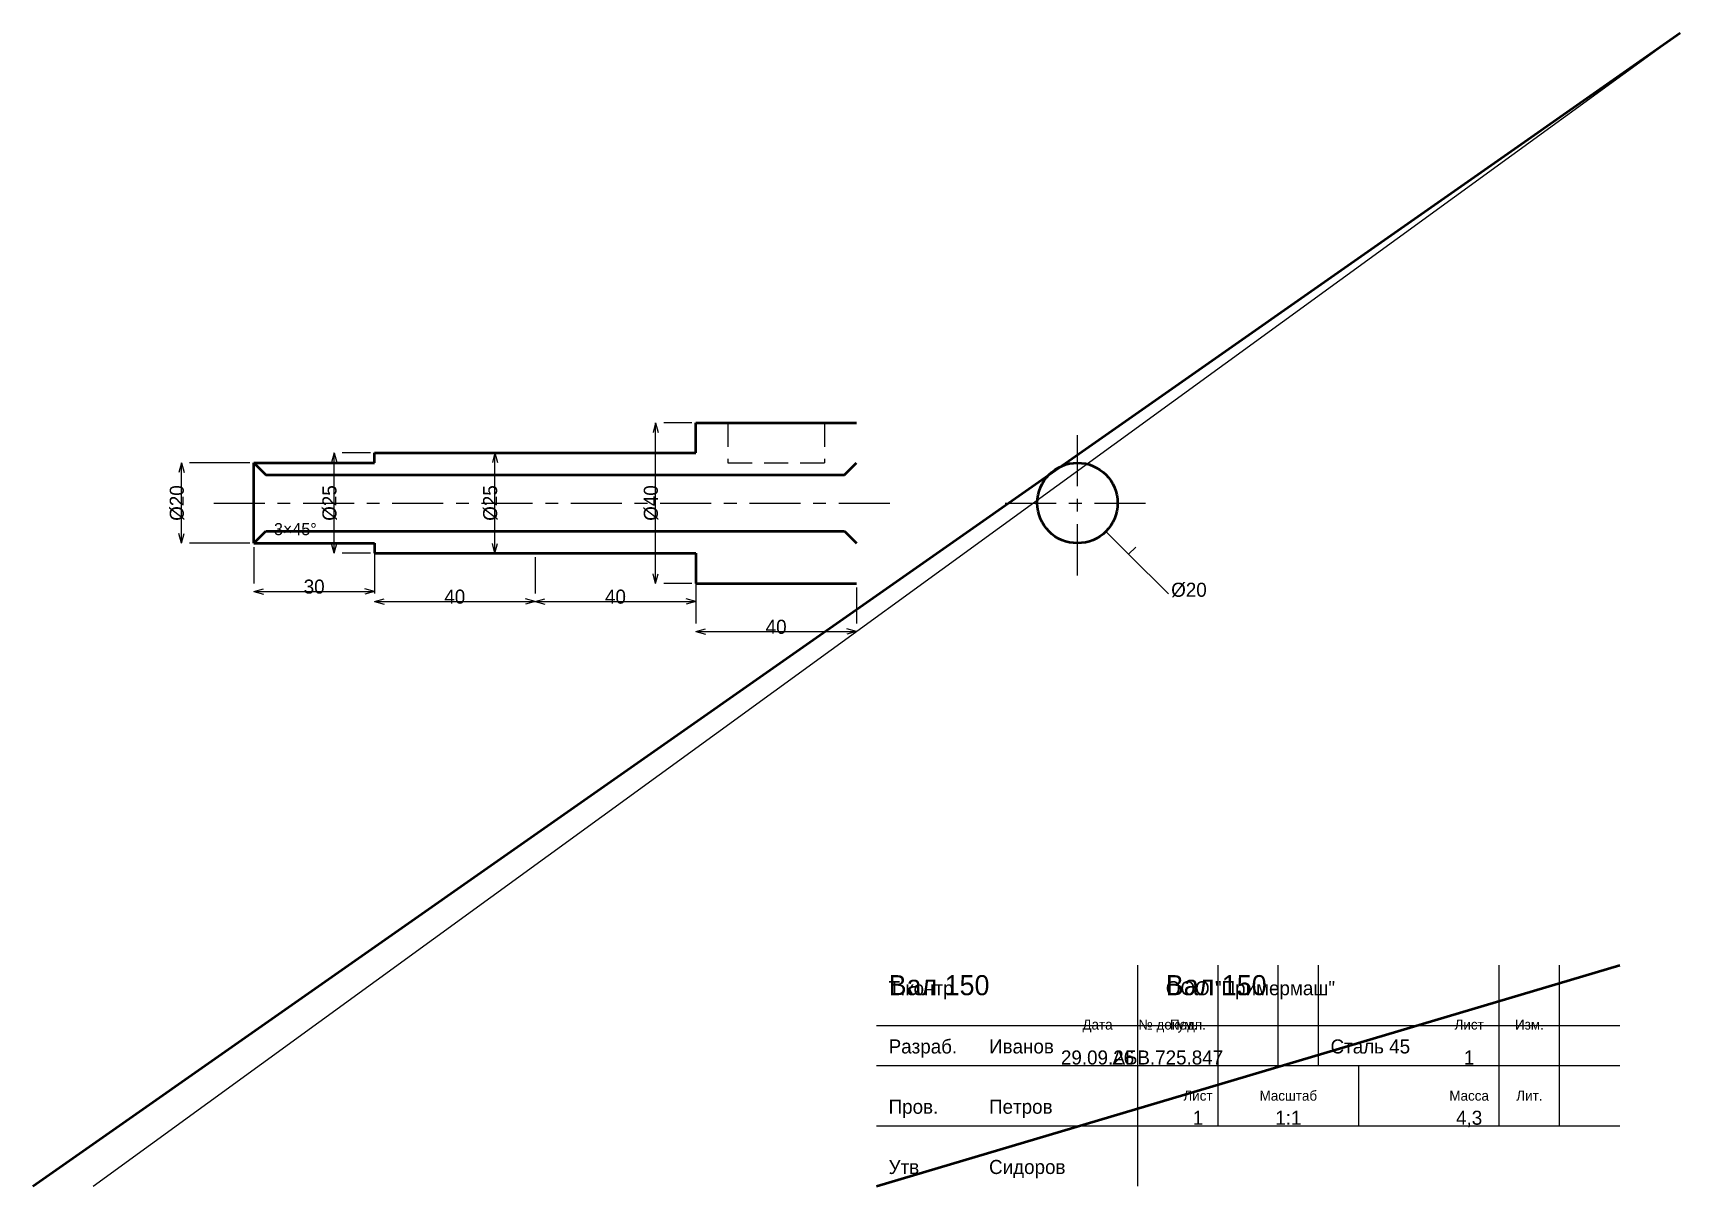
# Model space of a CAD drawing. Header units: millimetres. Extents: x 5 to 415, y 5 to 292.
import ezdxf
from ezdxf.enums import TextEntityAlignment as Align

# ---------------------------------------------------------------- set-up
doc = ezdxf.new("R2010")
doc.units = ezdxf.units.MM
doc.linetypes.add('CENTER', pattern=[22.225, 12.7, -3.175, 3.175, -3.175])
doc.linetypes.add('DASHED', pattern=[9, 6, -3])
for name, color, linetype, lineweight in [('AXIS', 7, 'CENTER', 25), ('DIMS', 7, 'CONTINUOUS', 25), ('MAIN', 7, 'CONTINUOUS', 50), ('TEXT', 7, 'CONTINUOUS', 25), ('THIN', 7, 'CONTINUOUS', 25)]:
    doc.layers.add(name, color=color, linetype=linetype, lineweight=lineweight)

msp = doc.modelspace()

# ---------------------------------------------------------------- linework, layer by layer
at = {"layer": 'AXIS', "linetype": 'CENTER', "lineweight": 25}
for p, q in [((265, 157), (265, 193)), ((50, 175), (220, 175)), ((247, 175), (283, 175))]:
    msp.add_line(p, q, dxfattribs=at)
at = {"layer": 'DIMS', "linetype": 'CONTINUOUS', "lineweight": 25}
for p, q in [((160, 195), (159.353, 192.585)), ((160, 155), (160, 195)), ((160, 195), (160.647, 192.585)), ((169, 195), (162, 195)), ((42, 185), (41.353, 182.585)), ((42, 165), (42, 185)), ((42, 185), (42.647, 182.585)), ((59, 185), (44, 185)), ((80, 187.5), (79.353, 185.085)), ((80, 162.5), (80, 187.5)), ((80, 187.5), (80.647, 185.085)), ((89, 187.5), (82, 187.5)), ((120, 187.5), (119.353, 185.085)), ((120, 162.5), (120, 187.5)), ((120, 187.5), (120.647, 185.085)), ((129, 187.5), (122, 187.5)), ((42, 165), (41.353, 167.415)), ((42, 165), (42.647, 167.415)), ((59, 165), (44, 165)), ((60, 164), (60, 155)), ((80, 162.5), (79.353, 164.915)), ((80, 162.5), (80.647, 164.915)), ((90, 164), (90, 155)), ((120, 162.5), (119.353, 164.915)), ((120, 162.5), (120.647, 164.915)), ((272.071, 167.929), (277.728, 162.272)), ((277.728, 162.272), (275.96, 164.04)), ((277.728, 162.272), (279.496, 164.04)), ((89, 162.5), (82, 162.5)), ((90, 161.5), (90, 152.5)), ((129, 162.5), (122, 162.5)), ((130, 161.5), (130, 152.5)), ((130, 161.5), (130, 152.5)), ((170, 161.5), (170, 152.5)), ((277.728, 162.272), (287.627, 152.373)), ((160, 155), (159.353, 157.415)), ((160, 155), (160.647, 157.415)), ((60, 153), (62.415, 153.647)), ((60, 153), (90, 153)), ((60, 153), (62.415, 152.353)), ((90, 153), (87.585, 153.647)), ((90, 153), (87.585, 152.353)), ((169, 155), (162, 155)), ((170, 154), (170, 145)), ((210, 154), (210, 145)), ((90, 150.5), (92.415, 151.147)), ((90, 150.5), (130, 150.5)), ((90, 150.5), (92.415, 149.853)), ((130, 150.5), (127.585, 151.147)), ((130, 150.5), (127.585, 149.853)), ((130, 150.5), (132.415, 151.147)), ((130, 150.5), (170, 150.5)), ((130, 150.5), (132.415, 149.853)), ((170, 150.5), (167.585, 151.147)), ((170, 150.5), (167.585, 149.853)), ((170, 143), (172.415, 143.647)), ((210, 143), (207.585, 143.647)), ((170, 143), (210, 143)), ((170, 143), (172.415, 142.353)), ((210, 143), (207.585, 142.353))]:
    msp.add_line(p, q, dxfattribs=at)
at = {"layer": 'MAIN', "linetype": 'CONTINUOUS', "lineweight": 50}
for p, q in [((5, 5), (415, 292)), ((170, 195), (210, 195)), ((170, 187.5), (170, 195)), ((60, 185), (90, 185)), ((60, 185), (63, 182)), ((60, 165), (60, 185)), ((90, 187.5), (130, 187.5)), ((90, 185), (90, 187.5)), ((130, 187.5), (170, 187.5)), ((207, 182), (210, 185)), ((63, 182), (207, 182)), ((60, 165), (63, 168)), ((60, 165), (90, 165)), ((63, 168), (207, 168)), ((90, 165), (90, 162.5)), ((207, 168), (210, 165)), ((90, 162.5), (130, 162.5)), ((130, 162.5), (170, 162.5)), ((170, 162.5), (170, 155)), ((170, 155), (210, 155)), ((215, 5), (400, 60))]:
    msp.add_line(p, q, dxfattribs=at)
msp.add_circle((265, 175), 10, dxfattribs=at)
at = {"layer": 'THIN', "linetype": 'CONTINUOUS', "lineweight": 25}
for p, q in [((20, 5), (415, 292)), ((280, 5), (280, 60)), ((300, 35), (300, 60)), ((315, 35), (315, 60)), ((325, 35), (325, 60)), ((370, 35), (370, 60)), ((385, 35), (385, 60)), ((215, 45), (400, 45)), ((215, 35), (400, 35)), ((300, 20), (300, 35)), ((335, 20), (335, 35)), ((370, 20), (370, 35)), ((385, 20), (385, 35)), ((215, 20), (400, 20))]:
    msp.add_line(p, q, dxfattribs=at)
at = {"layer": 'THIN', "linetype": 'DASHED', "lineweight": 25}
for p, q in [((178, 195), (202, 195)), ((178, 195), (178, 185)), ((202, 195), (202, 185)), ((178, 185), (202, 185))]:
    msp.add_line(p, q, dxfattribs=at)

# ---------------------------------------------------------------- texts
at = {"layer": 'DIMS', "linetype": 'CONTINUOUS', "lineweight": 25}
for s, p in [('%%c20', (40.8, 175)), ('%%c25', (78.8, 175)), ('%%c25', (118.8, 175)), ('%%c40', (158.8, 175))]:
    msp.add_text(s, height=3.5, rotation=90, dxfattribs=at).set_placement(p, align=Align.MIDDLE_CENTER)
for s, height, p in [('3×45%%d', 3, (65, 167)), ('%%c20', 3.5, (288.335, 151.665))]:
    msp.add_text(s, height=height, dxfattribs=at).set_placement(p)
for s, p in [('30', (75, 154.2)), ('40', (110, 151.7)), ('40', (150, 151.7)), ('40', (190, 144.2))]:
    msp.add_text(s, height=3.5, dxfattribs=at).set_placement(p, align=Align.MIDDLE_CENTER)
at = {"layer": 'TEXT', "linetype": 'CONTINUOUS', "lineweight": 25}
for s, height, p in [('Вал 150', 5, (218, 52.5)), ('Вал 150', 5, (287, 52.5)), ('Т.контр.', 3.5, (218, 52.5)), ('ООО "Примермаш"', 3.5, (287, 52.5)), ('Разраб.', 3.5, (218, 38)), ('Иванов', 3.5, (243, 38)), ('Сталь 45', 3.5, (328, 38)), ('Пров.', 3.5, (218, 23)), ('Петров', 3.5, (243, 23)), ('Утв.', 3.5, (218, 8)), ('Сидоров', 3.5, (243, 8))]:
    msp.add_text(s, height=height, dxfattribs=at).set_placement(p)
for s, height, p in [('Дата', 2.5, (270, 45.2)), ('№ докум.', 2.5, (287.5, 45.2)), ('Подп.', 2.5, (292.5, 45.2)), ('Лист', 2.5, (362.5, 45.2)), ('Изм.', 2.5, (377.5, 45.2)), ('29.09.26', 3.5, (270, 37)), ('АБВ.725.847', 3.5, (287.5, 37)), ('1', 3.5, (362.5, 37)), ('Лист', 2.5, (295, 27.5)), ('Масштаб', 2.5, (317.5, 27.5)), ('Масса', 2.5, (362.5, 27.5)), ('Лит.', 2.5, (377.5, 27.5)), ('1', 3.5, (295, 22)), ('1:1', 3.5, (317.5, 22)), ('4,3', 3.5, (362.5, 22))]:
    msp.add_text(s, height=height, dxfattribs=at).set_placement(p, align=Align.MIDDLE_CENTER)

doc.saveas('drawing.dxf')
